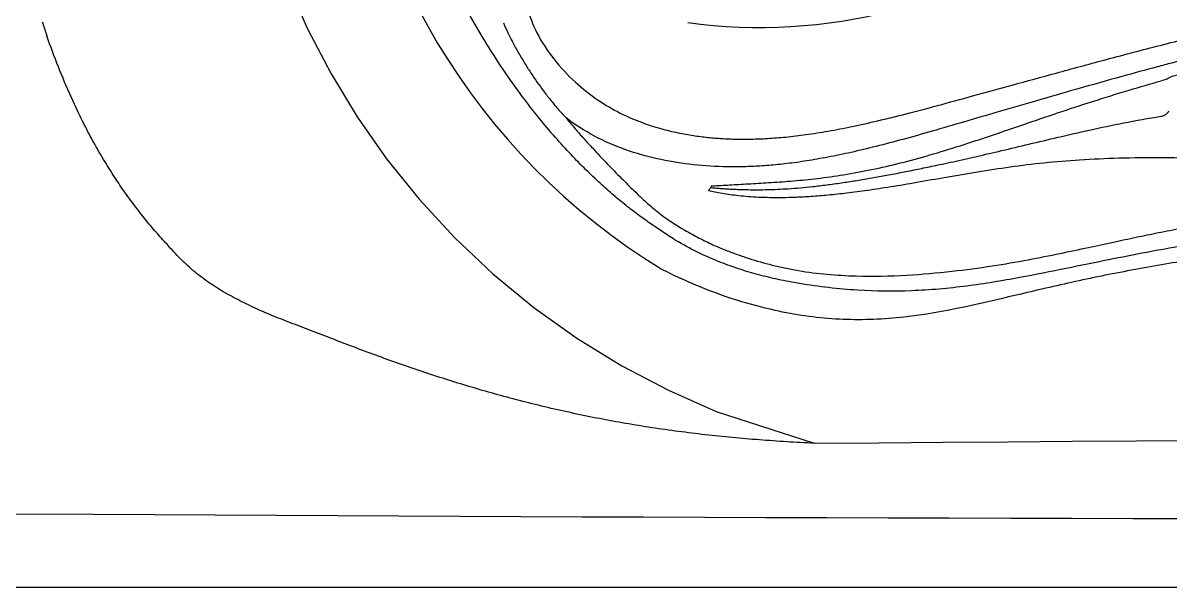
# Model space of a CAD drawing. Extents: x 941 to 1034, y 781 to 934.
# Drawn here: x 980.79 to 985.92, y 801.57 to 804.09 of the extents above; entities that cross this region are included whole.
import ezdxf

# ---------------------------------------------------------------- set-up
doc = ezdxf.new("R2010")
doc.units = 0
doc.header["$MEASUREMENT"] = 0
doc.layers.add('1', color=4, linetype='Continuous')

# ---------------------------------------------------------------- blocks, each defined once
blk = doc.blocks.new('main_control')
at = {"color": 3, "linetype": 'Continuous'}
for p, q in [((6.8605, 13.5421), (6.8569, 13.5358)), ((6.8606, 13.5421), (6.874, 13.5426)), ((6.847, 13.5197), (6.8485, 13.522)), ((6.8565, 13.5344), (6.8598, 13.534)), ((6.7279, 13.3515), (6.7415, 13.3435))]:
    blk.add_line(p, q, dxfattribs=at)
at = {"color": 4, "linetype": 'Continuous'}
for centre, radius, start, end in [((8.171, 15.6926), 2.952, 127.2, 238.6532), ((7.6645, 15.1628), 2.2415, 242.6683, 245.227)]:
    blk.add_arc(centre, radius, start, end, dxfattribs=at)
at = {"color": 3, "linetype": 'Continuous'}
for centre, radius, start, end in [((7.0759, 16.5983), 2.349, 262.1362, 284.642), ((10.8061, 7.0917), 7.1851, 105.41884, 105.6313), ((7.296, 14.2938), 1.1598, 238.9754, 239.7943)]:
    blk.add_arc(centre, radius, start, end, dxfattribs=at)
for points, knots in [([(10.9085, 16.9223), (10.7383, 16.9213), (10.415, 16.9282), (9.9559, 16.9657), (9.5463, 17.0241), (9.1819, 17.0989), (8.8591, 17.1858), (8.5743, 17.279), (8.3209, 17.3667), (8.0932, 17.4433), (7.887, 17.5068), (7.7002, 17.5565), (7.5318, 17.593), (7.3806, 17.6178), (7.2449, 17.6328), (7.1226, 17.6397), (7.0121, 17.6399), (6.9119, 17.6346), (6.8208, 17.6248), (6.7384, 17.6115), (6.6644, 17.5952), (6.5985, 17.5767), (6.5402, 17.5566), (6.488, 17.535), (6.4404, 17.5121), (6.3959, 17.4873), (6.3528, 17.46), (6.3094, 17.4289), (6.2641, 17.3919), (6.2166, 17.3472), (6.1676, 17.2933), (6.1186, 17.2284), (6.0723, 17.1493), (6.0354, 17.054), (6.0215, 16.9416), (6.0399, 16.8187), (6.0861, 16.6889), (6.1562, 16.5531), (6.2409, 16.4154), (6.3277, 16.2821), (6.4051, 16.1588), (6.4689, 16.0471), (6.5185, 15.9423), (6.553, 15.8413), (6.5716, 15.7438), (6.5718, 15.6487), (6.5555, 15.5549), (6.5246, 15.4583), (6.4789, 15.3574), (6.4195, 15.2507), (6.349, 15.1366), (6.2705, 15.0154), (6.1928, 14.8928), (6.1252, 14.7742), (6.0737, 14.6635), (6.0389, 14.5565), (6.0223, 14.4485), (6.0336, 14.3346), (6.0788, 14.2184), (6.1531, 14.1056), (6.2469, 14.0053), (6.3484, 13.9253), (6.4484, 13.8666), (6.515, 13.8377), (6.5472, 13.8257)], [0, 0, 0, 0, 0.51081, 0.969257, 1.381099, 1.751354, 2.08459, 2.383442, 2.650159, 2.888872, 3.104232, 3.29723, 3.468755, 3.620955, 3.756496, 3.878229, 3.988162, 4.087988, 4.179198, 4.262619, 4.338414, 4.406444, 4.467623, 4.523519, 4.575784, 4.626097, 4.676219, 4.728684, 4.786344, 4.851407, 4.924144, 5.004647, 5.0949, 5.198575, 5.308864, 5.430554, 5.56794, 5.720563, 5.888001, 6.053088, 6.197621, 6.324802, 6.438731, 6.544947, 6.644021, 6.735259, 6.828479, 6.928695, 7.038555, 7.160443, 7.294574, 7.441141, 7.593583, 7.729835, 7.85036, 7.959378, 8.066324, 8.176002, 8.298318, 8.436654, 8.578843, 8.708537, 8.822935, 8.925941, 8.925941, 8.925941, 8.925941]), ([(6.6982, 13.2999), (6.6781, 13.3126), (6.64, 13.3376), (6.5846, 13.3753), (6.5313, 13.4134), (6.4772, 13.4548), (6.4205, 13.5016), (6.3605, 13.5547), (6.2971, 13.615), (6.2305, 13.6831), (6.1606, 13.7598), (6.0877, 13.8464), (6.0121, 13.9441), (5.9337, 14.0542), (5.8525, 14.1787), (5.7694, 14.3215), (5.688, 14.4872), (5.6143, 14.6785), (5.5523, 14.8955), (5.5052, 15.1399), (5.4869, 15.3126), (5.4802, 15.4039)], [0, 0, 0, 0, 0.071373, 0.136709, 0.200862, 0.268079, 0.341183, 0.421184, 0.508438, 0.603511, 0.706987, 0.819663, 0.942964, 1.077478, 1.225002, 1.38901, 1.572734, 1.778024, 2.003235, 2.248993, 2.52367, 2.52367, 2.52367, 2.52367]), ([(6.5472, 13.8257), (6.5757, 13.815), (6.6299, 13.7976), (6.708, 13.7788), (6.7783, 13.7663), (6.8437, 13.7581), (6.9073, 13.7529), (6.9719, 13.7503), (7.04, 13.7503), (7.114, 13.7533), (7.1956, 13.7598), (7.2857, 13.7706), (7.3844, 13.7862), (7.4915, 13.8069), (7.6078, 13.8328), (7.7351, 13.8643), (7.8762, 13.9018), (8.0342, 13.9454), (8.2108, 13.9941), (8.4067, 14.0477), (8.6217, 14.106), (8.8571, 14.1678), (9.1151, 14.2318), (9.3992, 14.2958), (9.7136, 14.3567), (10.0637, 14.4094), (10.4559, 14.446), (10.7325, 14.4519), (10.8784, 14.4489)], [0, 0, 0, 0, 0.091368, 0.170543, 0.240738, 0.305455, 0.368211, 0.432047, 0.499394, 0.572616, 0.654023, 0.744865, 0.844888, 0.953689, 1.072019, 1.202279, 1.347142, 1.510087, 1.693732, 1.89693, 2.119281, 2.362062, 2.626947, 2.916897, 3.235533, 3.587461, 3.97859, 4.416458, 4.416458, 4.416458, 4.416458]), ([(8.8958, 14.0182), (8.8994, 14.0211), (8.9071, 14.0263), (8.9195, 14.0315), (8.932, 14.0347), (8.9441, 14.0373), (8.956, 14.0401), (8.9682, 14.0431), (8.9811, 14.0464), (8.9948, 14.05), (9.0097, 14.054), (9.0261, 14.0585), (9.0443, 14.0636), (9.0646, 14.0693), (9.0874, 14.0758), (9.1131, 14.0829), (9.142, 14.0906), (9.1741, 14.0987), (9.2094, 14.1073), (9.2479, 14.1163), (9.2901, 14.1258), (9.3361, 14.136), (9.3861, 14.1468), (9.4404, 14.1582), (9.4991, 14.1702), (9.5628, 14.1827), (9.6318, 14.1956), (9.7067, 14.2087), (9.7879, 14.2221), (9.8761, 14.2354), (9.9719, 14.2487), (10.0761, 14.2616), (10.1893, 14.274), (10.3125, 14.2855), (10.4467, 14.2956), (10.5929, 14.3039), (10.7523, 14.3094), (10.8631, 14.3107), (10.921, 14.3107)], [0, 0, 0, 0, 0.013976, 0.027562, 0.040296, 0.05245, 0.064624, 0.077119, 0.090251, 0.104328, 0.119664, 0.13657, 0.155351, 0.176321, 0.199864, 0.226423, 0.256339, 0.289515, 0.325781, 0.365297, 0.40841, 0.455447, 0.506611, 0.561954, 0.621761, 0.686507, 0.756546, 0.83238, 0.914521, 1.003532, 1.100031, 1.2047, 1.318309, 1.441744, 1.575935, 1.721952, 1.880984, 2.054444, 2.054444, 2.054444, 2.054444]), ([(5.9309, 14.2696), (5.9372, 14.2549), (5.9513, 14.2236), (5.9751, 14.1767), (6.0013, 14.1296), (6.028, 14.0852), (6.0548, 14.0436), (6.0818, 14.0041), (6.1099, 13.9654), (6.1404, 13.9257), (6.1734, 13.8858), (6.1973, 13.8596), (6.2093, 13.847)], [0, 0, 0, 0, 0.0477566, 0.1031427, 0.1577789, 0.2093445, 0.2586572, 0.3061265, 0.3529345, 0.4021027, 0.4561137, 0.5083921, 0.5083921, 0.5083921, 0.5083921]), ([(9.2452, 14.1729), (9.218, 14.1664), (9.1085, 14.1401), (8.9779, 14.1067), (8.8745, 14.0793), (8.853, 14.0735)], [0, 0, 0, 0, 0.0839043, 0.3377498, 0.4046223, 0.4046223, 0.4046223, 0.4046223]), ([(8.853, 14.0735), (8.8003, 14.0594), (8.6803, 14.0266), (8.4991, 13.9755), (8.3146, 13.9225), (8.146, 13.8736), (7.9918, 13.8283), (7.8503, 13.7868), (7.7198, 13.7501), (7.5992, 13.7183), (7.4875, 13.6916), (7.3841, 13.67), (7.2885, 13.6532), (7.2001, 13.6409), (7.1185, 13.6326), (7.0437, 13.6279), (6.9758, 13.6263), (6.9329, 13.6269), (6.9127, 13.6275)], [0, 0, 0, 0, 0.163566, 0.373333, 0.564706, 0.739637, 0.89985, 1.046874, 1.182028, 1.306419, 1.421015, 1.526457, 1.623299, 1.712252, 1.79419, 1.869259, 1.937069, 1.997886, 1.997886, 1.997886, 1.997886]), ([(6.874, 13.5426), (6.8998, 13.5439), (6.9537, 13.5468), (7.0382, 13.5515), (7.13, 13.5568), (7.2293, 13.564), (7.3374, 13.5748), (7.454, 13.5913), (7.5779, 13.6141), (7.7065, 13.6436), (7.8383, 13.6795), (7.9738, 13.7211), (8.1138, 13.7675), (8.2586, 13.8172), (8.4088, 13.8684), (8.5654, 13.9198), (8.7197, 13.9678), (8.8223, 13.9977), (8.8701, 14.0111)], [0, 0, 0, 0, 0.077408, 0.162011, 0.253758, 0.353246, 0.460898, 0.579347, 0.706635, 0.838712, 0.974916, 1.116442, 1.263992, 1.417266, 1.5757, 1.740216, 1.911541, 2.060575, 2.060575, 2.060575, 2.060575]), ([(6.9125, 13.6273), (6.8619, 13.6287), (6.7632, 13.6359), (6.6171, 13.6604), (6.4744, 13.7006), (6.3357, 13.7604), (6.2495, 13.8155), (6.2093, 13.847)], [0, 0, 0, 0, 0.1518448, 0.2965874, 0.4436121, 0.5954044, 0.748493, 0.748493, 0.748493, 0.748493]), ([(6.2093, 13.847), (6.223, 13.8303), (6.2499, 13.7983), (6.29, 13.7525), (6.3165, 13.7236), (6.3295, 13.7096)], [0, 0, 0, 0, 0.0648865, 0.1252637, 0.182595, 0.182595, 0.182595, 0.182595]), ([(7.8441, 13.6292), (7.8763, 13.6359), (7.9432, 13.6502), (8.0476, 13.6735), (8.1603, 13.6998), (8.2819, 13.7288), (8.4127, 13.7599), (8.5539, 13.7923), (8.7069, 13.8246), (8.8134, 13.8439), (8.8691, 13.8527)], [0, 0, 0, 0, 0.09853, 0.205228, 0.320929, 0.445831, 0.580102, 0.724439, 0.880205, 1.049251, 1.049251, 1.049251, 1.049251]), ([(8.8691, 13.8528), (8.875, 13.8541), (8.8858, 13.8578), (8.8986, 13.866), (8.9042, 13.874), (8.9048, 13.8777)], [0, 0, 0, 0, 0.01821985, 0.03384066, 0.04532035, 0.04532035, 0.04532035, 0.04532035]), ([(6.3295, 13.7096), (6.3509, 13.6862), (6.393, 13.6416), (6.455, 13.5784), (6.5129, 13.521), (6.567, 13.47), (6.619, 13.4251), (6.672, 13.3858), (6.7088, 13.3626), (6.7279, 13.3515)], [0, 0, 0, 0, 0.0950366, 0.1837881, 0.265662, 0.3396044, 0.4070209, 0.4713844, 0.5374961, 0.5374961, 0.5374961, 0.5374961]), ([(14.995, 13.5197), (14.9853, 13.5175), (14.965, 13.5133), (14.9329, 13.5074), (14.8975, 13.502), (14.8588, 13.4972), (14.8166, 13.4932), (14.7708, 13.4903), (14.7211, 13.4886), (14.6671, 13.4884), (14.6082, 13.4898), (14.5441, 13.4932), (14.4741, 13.4987), (14.3973, 13.5065), (14.3128, 13.517), (14.2196, 13.5306), (14.1169, 13.5472), (14.0045, 13.5668), (13.8835, 13.5882), (13.7545, 13.6098), (13.6176, 13.6299), (13.4716, 13.6471), (13.3137, 13.6594), (13.1407, 13.6664), (12.9494, 13.6677), (12.7389, 13.663), (12.5087, 13.6521), (12.2585, 13.6354), (11.9865, 13.614), (11.6905, 13.5901), (11.3664, 13.5677), (11.0076, 13.5531), (10.6267, 13.5592), (10.2521, 13.5823), (9.9105, 13.6095), (9.6089, 13.6336), (9.3404, 13.6518), (9.0995, 13.6632), (8.8827, 13.6678), (8.6872, 13.6661), (8.5106, 13.6584), (8.3487, 13.645), (8.1968, 13.6262), (8.0515, 13.604), (7.9126, 13.5802), (7.7833, 13.5573), (7.666, 13.5374), (7.5616, 13.5215), (7.4684, 13.5093), (7.3844, 13.5002), (7.3088, 13.4939), (7.2406, 13.4901), (7.179, 13.4884), (7.1232, 13.4886), (7.0724, 13.4902), (7.0259, 13.4932), (6.9835, 13.4972), (6.9446, 13.502), (6.9091, 13.5074), (6.8769, 13.5133), (6.8566, 13.5175), (6.847, 13.5197)], [0, 0, 0, 0, 0.029602, 0.062249, 0.098021, 0.136999, 0.179259, 0.224986, 0.27459, 0.328498, 0.387149, 0.45114, 0.521114, 0.597858, 0.682564, 0.776469, 0.880493, 0.994776, 1.118544, 1.249175, 1.387213, 1.533539, 1.690246, 1.862041, 2.052909, 2.264035, 2.493626, 2.744367, 3.016364, 3.312093, 3.63505, 3.991125, 4.388999, 4.777305, 5.116946, 5.417042, 5.684777, 5.924193, 6.140587, 6.335371, 6.510644, 6.670531, 6.822722, 6.969635, 7.111669, 7.245386, 7.363667, 7.468509, 7.561991, 7.645904, 7.721731, 7.789689, 7.850879, 7.90645, 7.957097, 8.003411, 8.045968, 8.085074, 8.120884, 8.153552, 8.183234, 8.183234, 8.183234, 8.183234]), ([(7.4409, 13.5554), (7.4616, 13.5585), (7.5041, 13.5651), (7.569, 13.576), (7.636, 13.588), (7.7043, 13.6009), (7.7738, 13.6147), (7.8206, 13.6243), (7.8441, 13.6292)], [0, 0, 0, 0, 0.0628243, 0.1291186, 0.1973235, 0.2668654, 0.3377713, 0.4099753, 0.4099753, 0.4099753, 0.4099753]), ([(6.8569, 13.5358), (6.8558, 13.5341), (6.8545, 13.531), (6.8521, 13.5261), (6.8495, 13.5237), (6.8485, 13.522)], [0, 0, 0, 0, 0.00601413, 0.01028432, 0.01620119, 0.01620119, 0.01620119, 0.01620119]), ([(6.8598, 13.534), (6.866, 13.5334), (6.8787, 13.5323), (6.8987, 13.5307), (6.9205, 13.5292), (6.9446, 13.5277), (6.9713, 13.5264), (7.001, 13.5254), (7.0342, 13.5247), (7.0711, 13.5245), (7.1118, 13.5251), (7.1564, 13.5266), (7.205, 13.5292), (7.2577, 13.5332), (7.3147, 13.5388), (7.3763, 13.5462), (7.4188, 13.5521), (7.4409, 13.5554)], [0, 0, 0, 0, 0.0184788, 0.0383882, 0.0601301, 0.0841051, 0.1107107, 0.1403425, 0.1734031, 0.2102226, 0.2509358, 0.2955593, 0.3441473, 0.3968818, 0.454057, 0.515962, 0.5829384, 0.5829384, 0.5829384, 0.5829384]), ([(7.2493, 13.1635), (7.3342, 13.1492), (7.4963, 13.1355), (7.7259, 13.1405), (7.9289, 13.1584), (8.1095, 13.1825), (8.2704, 13.2103), (8.4136, 13.2387), (8.5405, 13.2655), (8.6537, 13.29), (8.7578, 13.3123), (8.8594, 13.3333), (8.9649, 13.3537), (9.0804, 13.3735), (9.2111, 13.3929), (9.3587, 13.4114), (9.523, 13.4282), (9.7033, 13.4429), (9.9018, 13.4556), (10.1223, 13.4664), (10.3697, 13.4761), (10.6472, 13.4833), (10.9481, 13.4857), (11.252, 13.4823), (11.5376, 13.4738), (11.7934, 13.4632), (12.0211, 13.4508), (12.2253, 13.4364), (12.4092, 13.4195), (12.577, 13.4001), (12.7337, 13.3781), (12.8849, 13.3525), (13.0356, 13.3226), (13.1923, 13.2892), (13.3622, 13.2524), (13.5519, 13.2135), (13.7652, 13.1768), (14.0052, 13.1479), (14.2748, 13.1333), (14.4653, 13.1441), (14.5647, 13.1591)], [0, 0, 0, 0, 0.258555, 0.486048, 0.688391, 0.869606, 1.032556, 1.178051, 1.307561, 1.421505, 1.525576, 1.627099, 1.732626, 1.847916, 1.978637, 2.128889, 2.294322, 2.473935, 2.671579, 2.891019, 3.136303, 3.414168, 3.723738, 4.039026, 4.32608, 4.580634, 4.807097, 5.010311, 5.194594, 5.361003, 5.517248, 5.669273, 5.820801, 5.97811, 6.149957, 6.34234, 6.559086, 6.798994, 7.067125, 7.368594, 7.368594, 7.368594, 7.368594]), ([(14.5805, 13.1046), (14.4989, 13.0909), (14.3417, 13.0726), (14.1045, 13.069), (13.8671, 13.0874), (13.632, 13.1255), (13.4111, 13.1698), (13.2144, 13.2099), (13.0391, 13.2445), (12.8764, 13.274), (12.7169, 13.3007), (12.5508, 13.3256), (12.372, 13.3485), (12.1765, 13.3696), (11.9613, 13.3891), (11.7238, 13.4073), (11.4614, 13.4213), (11.1722, 13.4294), (10.8599, 13.4314), (10.5413, 13.4267), (10.238, 13.4147), (9.965, 13.3962), (9.7227, 13.3752), (9.5062, 13.3527), (9.3115, 13.3285), (9.1344, 13.3022), (8.9682, 13.2745), (8.8028, 13.2445), (8.6292, 13.2102), (8.4399, 13.1716), (8.2297, 13.1295), (7.9994, 13.0906), (7.7571, 13.0693), (7.5068, 13.0716), (7.3405, 13.091), (7.2549, 13.1056)], [0, 0, 0, 0, 0.248096, 0.47379, 0.710913, 0.961256, 1.187895, 1.386734, 1.563684, 1.723893, 1.882712, 2.048772, 2.227656, 2.423576, 2.638628, 2.875934, 3.138035, 3.426918, 3.743716, 4.074767, 4.382822, 4.654111, 4.895734, 5.112377, 5.307115, 5.48415, 5.649444, 5.812592, 5.988538, 6.180231, 6.392287, 6.631538, 6.880528, 7.120883, 7.381489, 7.381489, 7.381489, 7.381489]), ([(6.7415, 13.3435), (6.7626, 13.3312), (6.8041, 13.3086), (6.8652, 13.2794), (6.9226, 13.2551), (6.9765, 13.2347), (7.0284, 13.2172), (7.0798, 13.2017), (7.1328, 13.1877), (7.1893, 13.1747), (7.2286, 13.1671), (7.2493, 13.1635)], [0, 0, 0, 0, 0.0734905, 0.1413745, 0.2032328, 0.260294, 0.3143934, 0.3674198, 0.4214391, 0.4786975, 0.541479, 0.541479, 0.541479, 0.541479]), ([(7.2549, 13.1056), (7.2226, 13.1109), (7.1611, 13.1224), (7.072, 13.1438), (6.9863, 13.169), (6.8989, 13.2002), (6.8066, 13.2401), (6.7443, 13.2729), (6.7125, 13.2915)], [0, 0, 0, 0, 0.0981242, 0.1875622, 0.2748761, 0.3658249, 0.4658345, 0.5765009, 0.5765009, 0.5765009, 0.5765009])]:
    blk.add_open_spline(points, degree=3, knots=knots, dxfattribs=at)
at = {"color": 4, "linetype": 'Continuous'}
blk.add_open_spline([(15.1159, 13.1272), (15.0917, 13.116), (14.9565, 13.0567), (14.7282, 12.9835), (14.428, 12.9392), (14.0636, 12.9478), (13.7089, 13.0323), (13.3561, 13.1159), (13.0889, 13.169), (12.8205, 13.2149), (12.4609, 13.2668), (12.0095, 13.3164), (11.4659, 13.3539), (10.9213, 13.3669), (10.3768, 13.3539), (9.8332, 13.3164), (9.3818, 13.2669), (9.0222, 13.215), (8.7538, 13.1691), (8.4866, 13.116), (8.1338, 13.0325), (7.7791, 12.9479), (7.4144, 12.9392), (7.114, 12.9834), (6.8852, 13.0567), (6.7498, 13.1162), (6.7252, 13.1276)], degree=3, knots=[0, 0, 0, 0, 0.080161, 0.442812, 0.714955, 0.986922, 1.531025, 1.803215, 2.075442, 2.347775, 2.620218, 3.165164, 3.709853, 4.254288, 4.798723, 5.343412, 5.888357, 6.1608, 6.433134, 6.705361, 6.977551, 7.521661, 7.793709, 8.06637, 8.429081, 8.510187, 8.510187, 8.510187, 8.510187], dxfattribs=at)
blk = doc.blocks.new('ENVOY')
at = {"layer": '1', "color": 4}
blk.add_lwpolyline([(93.1091, 77.1072, 0.414214), (81.1091, 89.1072), (12, 89.1072, 0.414214), (0, 77.1072), (0, 12, 0.414214), (12, 0), (81.1091, 0, 0.414214), (93.1091, 12)], format="xyb", close=True, dxfattribs=at)
at = {"layer": '1', "color": 2, "linetype": 'Continuous'}
blk.add_lwpolyline([(40.5255, 2.8982), (40.5998, 2.6953), (40.6885, 2.4938), (40.7916, 2.2953), (40.9093, 2.1012), (41.0412, 1.913), (41.1869, 1.7323), (41.3457, 1.5605), (41.5168, 1.399), (41.6992, 1.2491), (41.8916, 1.1118), (42.0927, 0.9882), (42.3009, 0.879), (42.5148, 0.7847), (42.953, 0.642)], dxfattribs=at)
at = {"layer": '1', "color": 3, "linetype": 'Continuous'}
for points in [[(39.5023, 2.5248), (39.5045, 2.518), (39.5067, 2.5112), (39.5089, 2.5043), (39.5112, 2.4975), (39.5135, 2.4906), (39.5158, 2.4836), (39.5182, 2.4765), (39.523, 2.4621)], [(39.6615, 2.1242), (39.6537, 2.1404), (39.6461, 2.1566), (39.6386, 2.173), (39.6311, 2.1894), (39.6237, 2.2059), (39.6164, 2.2225), (39.6091, 2.2392), (39.602, 2.2559), (39.595, 2.2727), (39.588, 2.2896), (39.5811, 2.3065), (39.5743, 2.3236), (39.5676, 2.3406), (39.5609, 2.3578), (39.5544, 2.375), (39.548, 2.3923), (39.5416, 2.4096), (39.5353, 2.427), (39.523, 2.4621)], [(40.0599, 1.5315), (40.0537, 1.5381), (40.0476, 1.5448), (40.0414, 1.5515), (40.0353, 1.5583), (40.0292, 1.5651), (40.023, 1.572), (40.0169, 1.579), (40.0108, 1.5859), (40.0047, 1.593), (39.9986, 1.6001), (39.9925, 1.6072), (39.9864, 1.6144), (39.9804, 1.6216), (39.9743, 1.6289), (39.9683, 1.6363), (39.9622, 1.6437), (39.9562, 1.6511), (39.9502, 1.6586), (39.9442, 1.6662), (39.9382, 1.6738), (39.9322, 1.6815), (39.9262, 1.6892), (39.9202, 1.697), (39.9143, 1.7049), (39.9083, 1.7128), (39.9024, 1.7207), (39.8965, 1.7287), (39.8906, 1.7368), (39.8847, 1.7449), (39.8788, 1.7531), (39.873, 1.7614), (39.8671, 1.7697), (39.8613, 1.778), (39.8555, 1.7865), (39.8497, 1.7949), (39.8439, 1.8035), (39.8381, 1.8121), (39.8324, 1.8207), (39.8267, 1.8294), (39.821, 1.8382), (39.8153, 1.847), (39.8096, 1.8559), (39.804, 1.8648), (39.7984, 1.8738), (39.7928, 1.8829), (39.7872, 1.892), (39.7816, 1.9011), (39.7761, 1.9103), (39.7706, 1.9196), (39.7651, 1.9289), (39.7597, 1.9382), (39.7543, 1.9476), (39.7489, 1.9571), (39.7435, 1.9665), (39.7381, 1.9761), (39.7328, 1.9857), (39.7275, 1.9953), (39.7223, 2.0049), (39.717, 2.0147), (39.7118, 2.0244), (39.7067, 2.0342), (39.7015, 2.044), (39.6964, 2.0539), (39.6913, 2.0638), (39.6863, 2.0738), (39.6812, 2.0838), (39.6763, 2.0938), (39.6713, 2.1039), (39.6615, 2.1242)], [(42.953, 0.642), (42.9376, 0.6428), (42.9222, 0.6436), (42.9068, 0.6444), (42.8914, 0.6452), (42.8761, 0.6461), (42.8607, 0.647), (42.8454, 0.6479), (42.8301, 0.6488), (42.8148, 0.6498), (42.7995, 0.6508), (42.7842, 0.6518), (42.7689, 0.6529), (42.7536, 0.654), (42.7384, 0.6551), (42.7231, 0.6562), (42.7079, 0.6574), (42.6927, 0.6586), (42.6775, 0.6598), (42.6623, 0.6611), (42.6471, 0.6624), (42.6319, 0.6637), (42.6168, 0.665), (42.6016, 0.6664), (42.5865, 0.6678), (42.5714, 0.6693), (42.5563, 0.6708), (42.5412, 0.6723), (42.5261, 0.6738), (42.511, 0.6754), (42.4959, 0.677), (42.4809, 0.6787), (42.4659, 0.6804), (42.4508, 0.6821), (42.4358, 0.6838), (42.4209, 0.6856), (42.4059, 0.6874), (42.3909, 0.6893), (42.376, 0.6912), (42.361, 0.6931), (42.3461, 0.695), (42.3312, 0.697), (42.3163, 0.699), (42.3014, 0.7011), (42.2866, 0.7032), (42.2717, 0.7053), (42.2569, 0.7075), (42.2421, 0.7097), (42.2273, 0.7119), (42.2125, 0.7141), (42.1977, 0.7164), (42.183, 0.7188), (42.1682, 0.7211), (42.1535, 0.7236), (42.1388, 0.726), (42.1241, 0.7285), (42.1094, 0.731), (42.0948, 0.7335), (42.0801, 0.7361), (42.0655, 0.7387), (42.0509, 0.7414), (42.0363, 0.7441), (42.0217, 0.7468), (42.0072, 0.7495), (41.9926, 0.7523), (41.9781, 0.7551), (41.9636, 0.758), (41.9491, 0.7609), (41.9347, 0.7638), (41.9202, 0.7668), (41.9058, 0.7698), (41.8914, 0.7728), (41.877, 0.7759), (41.8626, 0.779), (41.8483, 0.7821), (41.834, 0.7853), (41.8196, 0.7885), (41.8054, 0.7917), (41.7911, 0.795), (41.7769, 0.7983), (41.7626, 0.8016), (41.7484, 0.805), (41.7342, 0.8084), (41.7201, 0.8118), (41.7059, 0.8153), (41.6918, 0.8188), (41.6777, 0.8223), (41.6637, 0.8258), (41.6496, 0.8294), (41.6356, 0.833), (41.6216, 0.8367), (41.6076, 0.8404), (41.5936, 0.8441), (41.5797, 0.8478), (41.5658, 0.8516), (41.5519, 0.8554), (41.538, 0.8592), (41.5242, 0.863), (41.5103, 0.8669), (41.4965, 0.8708), (41.4828, 0.8747), (41.469, 0.8787), (41.4553, 0.8827), (41.4416, 0.8867), (41.4279, 0.8907), (41.4143, 0.8948), (41.4007, 0.8988), (41.3871, 0.903), (41.3735, 0.9071), (41.36, 0.9112), (41.3464, 0.9154), (41.333, 0.9196), (41.3195, 0.9238), (41.3061, 0.9281), (41.2927, 0.9324), (41.2793, 0.9366), (41.2659, 0.941), (41.2526, 0.9453), (41.2393, 0.9496), (41.2261, 0.954), (41.2128, 0.9584), (41.1996, 0.9628), (41.1865, 0.9673), (41.1733, 0.9717), (41.1602, 0.9762), (41.1471, 0.9807), (41.1341, 0.9852), (41.1211, 0.9897), (41.1081, 0.9942), (41.0951, 0.9987), (41.0822, 1.0033), (41.0694, 1.0078), (41.0565, 1.0124), (41.0437, 1.017), (41.0309, 1.0216), (41.0182, 1.0262), (41.0055, 1.0308), (40.9929, 1.0354), (40.9802, 1.0401), (40.9676, 1.0447), (40.9551, 1.0493), (40.9426, 1.054), (40.9301, 1.0586), (40.9177, 1.0633), (40.9053, 1.0679), (40.893, 1.0726), (40.8807, 1.0773), (40.8684, 1.0819), (40.8562, 1.0866), (40.844, 1.0912), (40.8319, 1.0958), (40.8198, 1.1004), (40.8078, 1.1051), (40.7958, 1.1097), (40.7839, 1.1143), (40.772, 1.1188), (40.7601, 1.1234), (40.7484, 1.1279), (40.7366, 1.1325), (40.7249, 1.137), (40.7133, 1.1415), (40.7018, 1.1459), (40.6903, 1.1503), (40.6788, 1.1548), (40.6674, 1.1591), (40.6561, 1.1635), (40.6449, 1.1678), (40.6337, 1.1721), (40.6226, 1.1763), (40.6115, 1.1805), (40.6005, 1.1847), (40.5896, 1.189), (40.5788, 1.1932), (40.568, 1.1975), (40.5573, 1.2018), (40.5466, 1.2061), (40.536, 1.2105), (40.5255, 1.2148), (40.515, 1.2192), (40.5046, 1.2236), (40.4943, 1.2281), (40.4841, 1.2325), (40.4739, 1.237), (40.4638, 1.2415), (40.4537, 1.2461), (40.4437, 1.2507), (40.4338, 1.2553), (40.424, 1.26), (40.4142, 1.2647), (40.4045, 1.2694), (40.3949, 1.2742), (40.3854, 1.279), (40.3759, 1.2839), (40.3665, 1.2888), (40.3571, 1.2938), (40.3479, 1.2988), (40.3387, 1.3038), (40.3295, 1.309), (40.3204, 1.3142), (40.3114, 1.3194), (40.3025, 1.3247), (40.2936, 1.3301), (40.2848, 1.3356), (40.2761, 1.3411), (40.2674, 1.3467), (40.2588, 1.3524), (40.2502, 1.3582), (40.2417, 1.364), (40.2333, 1.37), (40.2249, 1.3761), (40.2166, 1.3822), (40.2083, 1.3885), (40.2001, 1.3949), (40.1919, 1.4014), (40.1838, 1.408), (40.1757, 1.4148), (40.1677, 1.4216), (40.1597, 1.4286), (40.1518, 1.4358), (40.1439, 1.4431), (40.136, 1.4505), (40.1282, 1.4581), (40.1204, 1.4657), (40.1127, 1.4736), (40.105, 1.4815), (40.0974, 1.4895), (40.0898, 1.4977), (40.0822, 1.506), (40.0747, 1.5144), (40.0599, 1.5315)], [(39.7287, 0.3237), (39.3828, 0.3257)], [(42.953, 0.642), (43.2411, 0.6447), (43.5292, 0.6472), (43.8173, 0.6494), (44.1055, 0.6513), (44.3936, 0.6531), (44.6817, 0.6546)], [(44.6498, 0.3047), (44.3764, 0.3052), (44.103, 0.3058), (43.8296, 0.3065), (43.5562, 0.3072), (43.2828, 0.308), (43.0094, 0.3088), (42.736, 0.3098), (42.4626, 0.3108), (42.1893, 0.3118), (41.9159, 0.3129), (41.6425, 0.3141), (41.3691, 0.3153), (41.0957, 0.3166), (40.8223, 0.3179), (40.5489, 0.3193), (40.2755, 0.3207), (39.7287, 0.3237)]]:
    blk.add_lwpolyline(points, dxfattribs=at)
at = {"layer": '1', "color": 1}
blk.add_blockref('main_control', (35.6329, -11.7497), dxfattribs=at)

msp = doc.modelspace()

# ---------------------------------------------------------------- block references
at = {"layer": '1'}
msp.add_blockref('ENVOY', (941.3783, 801.5681), dxfattribs=at)

doc.saveas('drawing.dxf')
